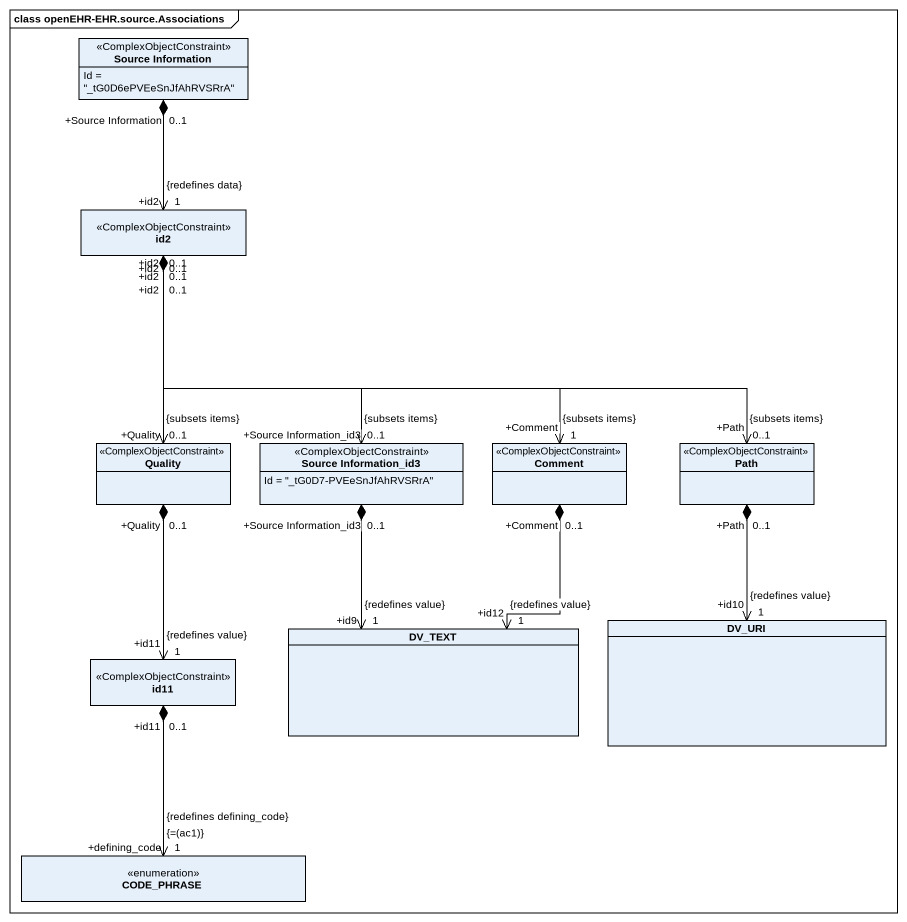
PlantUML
@startuml
mainframe class openEHR-EHR.source.Associations
hide circle
hide empty members
class "Source Information" as Source_Information <<ComplexObjectConstraint>> {
  Id = "_tG0D6ePVEeSnJfAhRVSRrA"
}
class id2 <<ComplexObjectConstraint>>
class Quality <<ComplexObjectConstraint>>
class "Source Information_id3" as Source_Information_id3 <<ComplexObjectConstraint>> {
  Id = "_tG0D7-PVEeSnJfAhRVSRrA"
}
class Comment <<ComplexObjectConstraint>>
class Path <<ComplexObjectConstraint>>
class DV_TEXT
class DV_URI
class id11 <<ComplexObjectConstraint>>
enum CODE_PHRASE
Source_Information "+Source Information\n0..1" *--> "+id2\n1\n{redefines data}" id2
id2 "+id2\n0..1" *--> "+Quality\n0..1\n{subsets items}" Quality
id2 "+id2\n0..1" *--> "+Source Information_id3\n0..1\n{subsets items}" Source_Information_id3
id2 "+id2\n0..1" *--> "+Comment\n1\n{subsets items}" Comment
id2 "+id2\n0..1" *-right-> "+Path\n0..1\n{subsets items}" Path
Quality "+Quality\n0..1" *--> "+id11\n1\n{redefines value}" id11
Source_Information_id3 "+Source Information_id3\n0..1" *--> "+id9\n1\n{redefines value}" DV_TEXT
Comment "+Comment\n0..1" *--> "+id12\n1\n{redefines value}" DV_TEXT
Path "+Path\n0..1" *--> "+id10\n1\n{redefines value}" DV_URI
id11 "+id11\n0..1" *--> "+defining_code\n1\n{=(ac1)}\n{redefines defining_code}" CODE_PHRASE
@enduml
